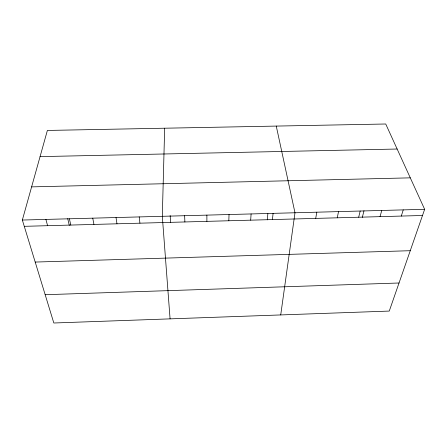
<?xml version="1.0" encoding="UTF-8"?>
<svg xmlns="http://www.w3.org/2000/svg" width="447" height="447" viewBox="0 0 447 447"><rect width="100%" height="100%" fill="white"/><g stroke="black" fill="none" stroke-linecap="round" stroke-linejoin="round"><path stroke-width="0.67" d="M164.664 128.211L162.311 216.309L170.078 318.867M228.825 220.762L229.032 214.526M250.672 220.17L251.102 213.94M267.278 219.851L267.87 213.649M272.435 219.578L273.083 213.353M280.722 314.928L294.986 212.772L276.263 126.082M315.716 218.399L316.806 212.191M337.234 217.812L338.535 211.61M358.673 217.231L360.187 211.029M362.316 217.432L363.992 210.727M22.35 220.041L47.376 130.446L385.727 123.998L424.65 209.313L389.264 311.073L53.824 323.002L22.35 220.041L424.65 209.313M380.028 216.65L381.755 210.459M401.305 216.069L403.244 209.883M45.175 294.713L399.026 282.996M35.196 262.065L410.257 250.706M24.272 226.327L422.499 215.493M31.614 186.88L410.296 177.845M40.062 156.623L397.148 149.024M45.912 219.41L47.589 225.696M67.726 218.617L69.291 225.405M69.38 218.784L70.81 225.064M92.752 218.164L93.943 224.433M116.03 217.544L116.98 223.807M139.218 216.924L139.928 223.182M170.156 215.56L170.592 222.483M184.633 215.711L184.879 221.958M206.877 215.119L206.894 221.36"/></g></svg>
